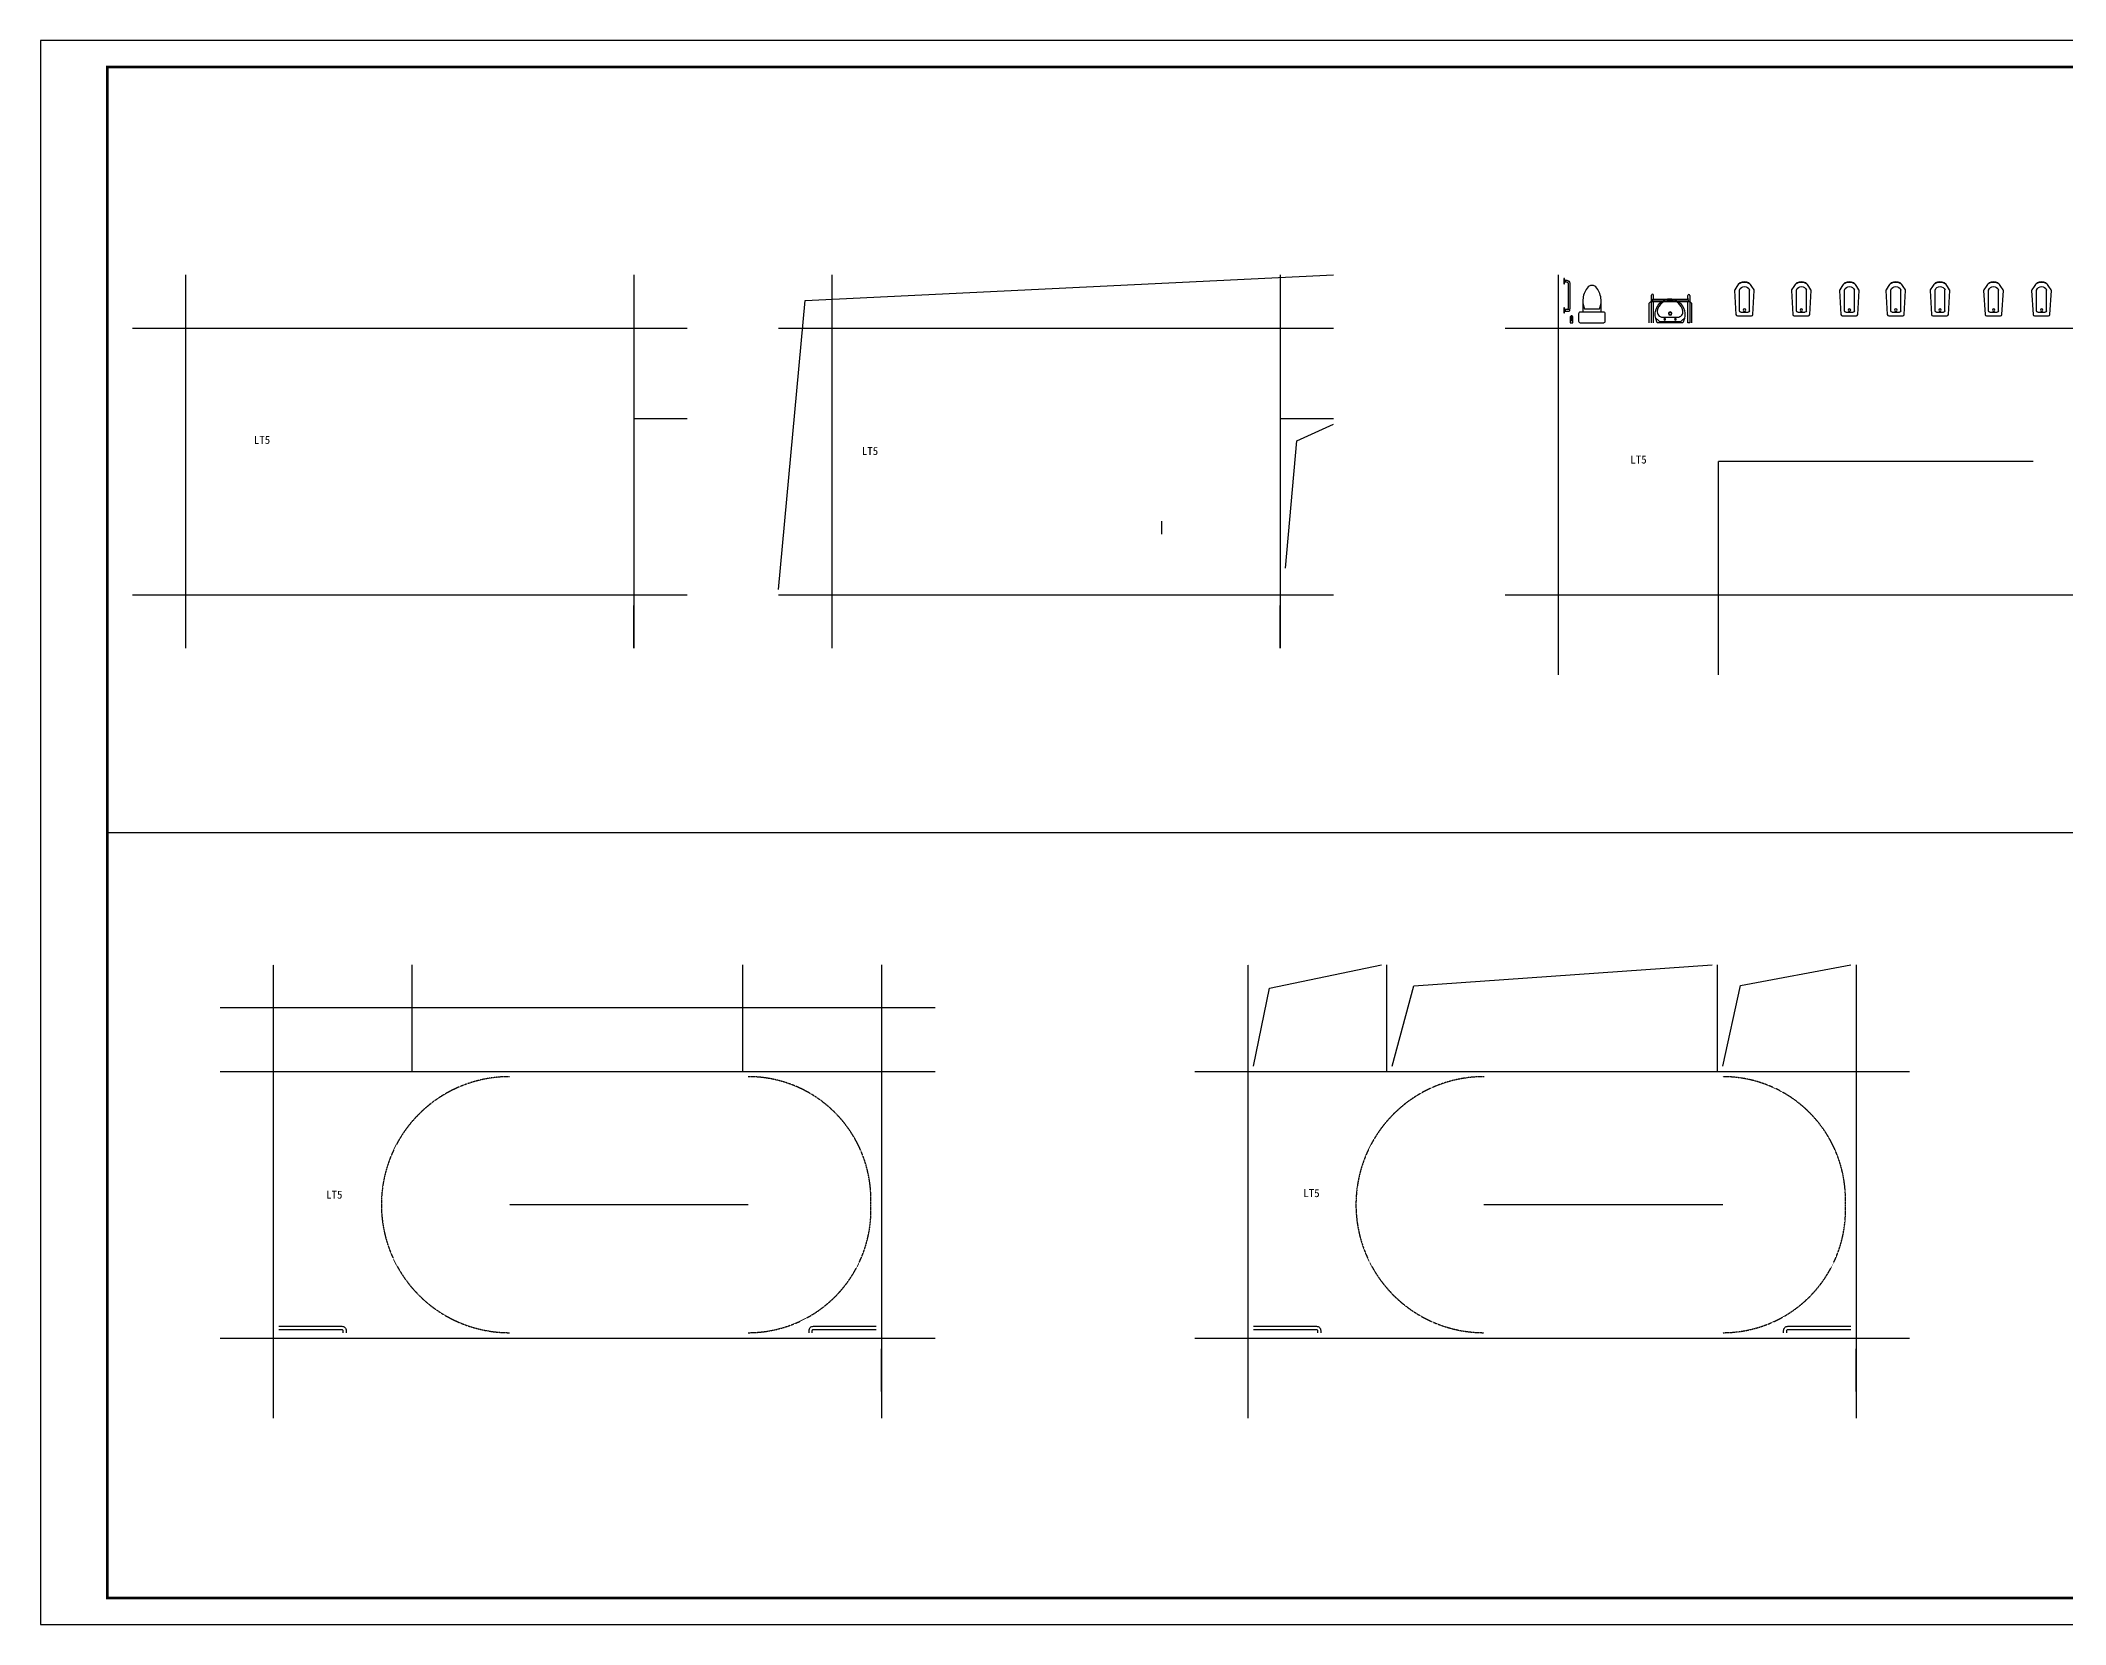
# Model space of a CAD drawing. Extents: x -737978 to 768813, y -372247 to 1140308.
# Drawn here: x 327698 to 365666, y -268610 to -238910 of the extents above; entities that cross this region are included whole.
import ezdxf

# ---------------------------------------------------------------- set-up
doc = ezdxf.new("R2010")
doc.units = 0
doc.header["$LTSCALE"] = 10
doc.header["$MEASUREMENT"] = 0
doc.linetypes.add('DASH', pattern=[0.35, 0.25, -0.1])
doc.linetypes.add('DOTE', pattern=[2.42, 2, -0.2, 0.02, -0.2])
doc.layers.get('0').update_dxf_attribs({"linetype": 'CONTINUOUS'})
for name, color, linetype in [('0-厨卫家具', 253, 'CONTINUOUS'), ('C-B', 7, 'CONTINUOUS'), ('DIM_LEAD', 3, 'CONTINUOUS'), ('DOTE', 1, 'DOTE'), ('J-FURN-厨卫', 253, 'CONTINUOUS'), ('J-粉刷线', 8, 'CONTINUOUS'), ('PUB_TITLE', 4, 'CONTINUOUS'), ('STAIR', 2, 'CONTINUOUS')]:
    doc.layers.add(name, color=color, linetype=linetype)
doc.styles.add('_TCH_DYN', font='')
doc.styles.get("Standard").update_dxf_attribs({"font": 'GBENOR', "bigfont": 'GBCBIG'})
doc.styles.get('_TCH_DYN').set_extended_font_data('SimSun')

# ---------------------------------------------------------------- blocks, each defined once
blk = doc.blocks.new('$plan$00002873')
at = {"layer": 'J-FURN-厨卫'}
for p, q in [((-92, -91), (-92, -482)), ((-66, -65), (69, -65)), ((95, -91), (95, -482))]:
    blk.add_line(p, q, dxfattribs=at)
blk.add_lwpolyline([(140, -552, -0.624736), (-140, -552), (-181, -489, -0.15876), (-185, -473), (-158, -24, -0.392703), (-132, 0), (132, 0, -0.392703), (158, -24), (185, -473, -0.161657), (181, -489)], format="xyb", close=True, dxfattribs=at)
blk.add_circle((2, -107), 23.1, dxfattribs=at)
for centre, radius, start, end in [((-66, -91), 26, 90, 180), ((69, -91), 26, 0, 90), ((0, -422), 207, 240.0293, 299.9707), ((2, -447), 99.9, 200.5982, 339.4018)]:
    blk.add_arc(centre, radius, start, end, dxfattribs=at)
blk = doc.blocks.new('_E6')
for points in [[(-240, 0), (-270, -79, 0.356844), (-103, -430, 0.224698), (111, -425, 0.348046), (270, -79), (240, 0)], [(-239, -224, -0.469287), (-141, -105), (141, -105, -0.469287), (239, -224, -0.830802)]]:
    blk.add_lwpolyline(points, format="xyb", close=True)
blk.add_lwpolyline([(-271, -91), (-213, -36, -0.190674), (-179, -23), (181, -23, -0.200906), (217, -37), (274, -95)], format="xyb")
for centre, radius in [((-99, -65), 16.3), ((2, -172), 31.6), ((2, -172), 23), ((101, -65), 16.3)]:
    blk.add_circle(centre, radius)
at = {"width": 0.8, "flags": 9}
for tag in ['XSIZE', 'YSIZE']:
    blk.add_attdef(tag, (0, 0), '', height=0.5, dxfattribs=at)
blk = doc.blocks.new('A$C53926EF1')
at = {"layer": '0-厨卫家具', "linetype": 'ByBlock'}
for p, q in [((439, 110), (439, 390)), ((499, 420), (499, 80))]:
    blk.add_line(p, q, dxfattribs=at)
blk.add_lwpolyline([(49, 342, 0.537872), (49, 158, 0.149947), (269, 80), (499, 80), (499, 30, 0.414214), (529, 0), (669, 0, 0.414214), (699, 30), (699, 470, 0.414214), (669, 500), (529, 500, 0.414214), (499, 470), (499, 420), (269, 420, 0.149947)], format="xyb", close=True, dxfattribs=at)
for centre, start, end in [((286, 23), 67.4505, 91.4725), ((286, 477), 268.6339, 292.5495)]:
    blk.add_arc(centre, 398, start, end, dxfattribs=at)
blk = doc.blocks.new('$plan$00001624')
for p, q in [((646, -13), (661, -28)), ((701, -28), (716, -13))]:
    blk.add_line(p, q)
for points in [[(60, 0), (60, -13), (-60, -13), (-60, 0)], [(744, 0), (744, -13), (624, -13), (624, 0)]]:
    blk.add_lwpolyline(points, close=True)
blk.add_lwpolyline([(-38, -13), (-23, -28), (17, -28), (33, -13)])
for points in [[(-23, -28), (-23, -66, 0.414213), (49, -137), (632, -137, 0.119966), (665, -129)], [(17, -28), (17, -66, 0.414211), (49, -97), (632, -97, 0.298815), (661, -78)]]:
    blk.add_lwpolyline(points, format="xyb")
blk.add_lwpolyline([(681, -137), (681, -137, -0.414214), (661, -117), (661, -28), (701, -28), (701, -117, -0.414214)], format="xyb", close=True)

msp = doc.modelspace()

# ---------------------------------------------------------------- linework, layer by layer
at = {"layer": '0-厨卫家具', "linetype": 'ByBlock'}
for p, q in [((357904.3, -244202.2), (357904.3, -243685.1)), ((357940.3, -243757.1), (357940.3, -243685.1)), ((357940.3, -243757.1), (358583.9, -243757.1, 0)), ((357940.3, -244202.2), (357940.3, -243793.1)), ((357940.3, -243793.1), (358583.9, -243793.1, 0))]:
    msp.add_line(p, q, dxfattribs=at)
at = {"layer": '0-厨卫家具', "linetype": 'ByBlock', "elevation": 0}
for points in [[(358622, -243692.7), (358622, -244202.2), (358583.9, -244202.2), (358583.9, -243793.1)], [(358583.9, -243757.1), (358583.9, -243692.7)]]:
    msp.add_lwpolyline(points, dxfattribs=at)
at = {"layer": '0-厨卫家具', "linetype": 'ByBlock'}
for points in [[(356428.8, -244202.2), (356428.8, -244082.2), (356378.8, -244082.2), (356378.8, -244202.2)], [(356412.8, -244159.7), (356412.8, -244071.7), (356394.8, -244071.7), (356394.8, -244159.7)]]:
    msp.add_lwpolyline(points, close=True, dxfattribs=at)
msp.add_lwpolyline([(358661.1, -244202.2), (358661.1, -243857.2, 0.4142136), (358616.1, -243812.2), (357896.1, -243812.2, 0.4142136), (357851.1, -243857.2), (357851.1, -244202.2)], format="xyb", dxfattribs=at)
for centre, radius, start, end in [((357922.3, -243685.1), 18, 0.00002, 180.00002), ((358602.9, -243692.7, 0), 19, 0.00002, 180.00002), ((357940.3, -243775.1), 18, 90.00002, 270.00002), ((358583.9, -243775.1, 0), 18, 270.00002, 90.00002)]:
    msp.add_arc(centre, radius, start, end, dxfattribs=at)
at = {"layer": 'C-B'}
for points in [[(338823.7, -250302.2), (338823.7, -249502.2)], [(350938.1, -250302.2), (350938.2, -249502.2)], [(343468.5, -264238.1), (343468.5, -263438.1)], [(361741, -264238.1), (361741.1, -263438.1)]]:
    msp.add_lwpolyline(points, dxfattribs=at)
at = {"layer": 'C-B', "color": 8, "linetype": 'DASH'}
for centre, radius, start, end in [((336489.5, -260738.2), 2400, 89.97733, 270.02255), ((340967.6, -260638.2), 2300, 357.77089, 90.02293), ((354762, -260738.2), 2400, 89.97733, 270.02255), ((359240.1, -260638.2), 2300, 357.77089, 90.02293), ((340968.5, -260838.2), 2300, 269.99968, 2.75456), ((359241.1, -260838.2), 2300, 269.99968, 2.75456)]:
    msp.add_arc(centre, radius, start, end, dxfattribs=at)
at = {"layer": 'DOTE'}
for p, q in [((330423.7, -250302.2), (330423.7, -243302.2)), ((338823.7, -243302.2), (338823.7, -250302.2)), ((342538.2, -250302.2), (342538.2, -243302.2)), ((350938.2, -243302.2), (350938.2, -250302.2)), ((356161.1, -250802.2), (356161.1, -243302.2)), ((329423.7, -244302.2), (339824.8, -244302.2)), ((341538.2, -244302.2), (351939.3, -244302.2)), ((355161.1, -244302.2), (368562.3, -244302.2)), ((359161.1, -250802.2), (359161.1, -246802.2)), ((329423.7, -249302.2), (339824.8, -249302.2)), ((341538.2, -249302.2), (351939.3, -249302.2)), ((355161.1, -249302.2), (368562.3, -249302.2)), ((332068.5, -264738.1), (332068.5, -256238.1)), ((334668.5, -258238.1), (334668.5, -256238.1)), ((340868.5, -258238.1), (340868.5, -256238.1)), ((343468.5, -256238.1), (343468.5, -264738.1)), ((350341.1, -264738.1), (350341.1, -256238.1)), ((352941.1, -258238.1), (352941.1, -256238.1)), ((359141.1, -258238.1), (359141.1, -256238.1)), ((361741.1, -256238.1), (361741.1, -264738.1)), ((331068.5, -257038.1), (344469.7, -257038.1)), ((331068.5, -258238.1), (344469.7, -258238.1)), ((349341.1, -258238.1), (362742.2, -258238.1)), ((331068.5, -263238.1), (344469.7, -263238.1)), ((349341.1, -263238.1), (362742.2, -263238.1))]:
    msp.add_line(p, q, dxfattribs=at)
for points in [[(339824.8, -246002.2), (338823.7, -246002.2)], [(351939.3, -246002.2), (350938.2, -246002.2)], [(365061.1, -246802.2), (359161.1, -246802.2)], [(340968.5, -260738.2), (336488.5, -260738.2)], [(359241.1, -260738.2), (354761.1, -260738.2)]]:
    msp.add_lwpolyline(points, dxfattribs=at)
at = {"layer": 'J-粉刷线'}
for points in [[(341538.2, -249202.2), (342034, -243783.7), (351939.3, -243302.2)], [(351038.2, -248802.2), (351251.5, -246414.2), (351939.3, -246102.2)], [(350441.1, -258138.1), (350741.1, -256677.2), (352841.1, -256238.1)], [(353041.1, -258138.1), (353446.9, -256637), (359041, -256238.1)], [(359241.1, -258138.2), (359571.4, -256626), (361641.1, -256238.1)]]:
    msp.add_lwpolyline(points, dxfattribs=at)
at = {"layer": 'PUB_TITLE', "color": 6}
msp.add_lwpolyline([(327698, -268609.7), (390748, -268609.7), (390748, -238909.7), (327698, -238909.7)], close=True, dxfattribs=at)
at = {"layer": 'PUB_TITLE', "color": 6, "const_width": 50}
msp.add_lwpolyline([(328948, -268109.7), (390248, -268109.7), (390248, -239409.7), (328948, -239409.7)], close=True, dxfattribs=at)
at = {"layer": 'PUB_TITLE'}
msp.add_lwpolyline([(328948, -253759.7), (385947.5, -253759.7)], dxfattribs=at)
at = {"layer": 'STAIR'}
msp.add_lwpolyline([(348718.2, -247924.1), (348718.2, -248164.1)], dxfattribs=at)
for points in [[(332168.5, -263018.1), (333348.5, -263018.1, -0.4142136), (333428.5, -263098.1), (333428.5, -263138.1)], [(332168.5, -263078.1), (333348.5, -263078.1, -0.4142136), (333368.5, -263098.1), (333368.5, -263138.1)], [(342108.5, -263138.1), (342108.5, -263098.1, -0.4142136), (342188.5, -263018.1), (343368.5, -263018.1)], [(342168.5, -263138.1), (342168.5, -263098.1, -0.4142136), (342188.5, -263078.1), (343368.5, -263078.1)], [(350441.1, -263018.1), (351621.1, -263018.1, -0.4142136), (351701.1, -263098.1), (351701.1, -263138.1)], [(350441.1, -263078.1), (351621.1, -263078.1, -0.4142136), (351641.1, -263098.1), (351641.1, -263138.1)], [(360381.1, -263138.1), (360381.1, -263098.1, -0.4142136), (360461.1, -263018.1), (361641.1, -263018.1)], [(360441.1, -263138.1), (360441.1, -263098.1, -0.4142136), (360461.1, -263078.1), (361641.1, -263078.1)]]:
    msp.add_lwpolyline(points, format="xyb", dxfattribs=at)

# ---------------------------------------------------------------- block references
at = {"layer": '0-厨卫家具', "linetype": 'ByBlock', "extrusion": (0, 0, -1), "xscale": 0.8000000000000002, "yscale": 0.8000000000000002, "zscale": -0.8000000000000002, "rotation": 270.0000159699209}
msp.add_blockref('$plan$00001624', (-356261.1, -243423.2), dxfattribs=at)
at = {"layer": '0-厨卫家具', "linetype": 'ByBlock', "rotation": 269.9999999999999}
msp.add_blockref('A$C53926EF1', (356537.2, -243502.8), dxfattribs=at)
at = {"layer": '0-厨卫家具', "linetype": 'ByBlock', "xscale": -1, "rotation": 180}
msp.add_blockref('_E6', (358251.6, -244202.2), dxfattribs=at)
at = {"layer": 'J-FURN-厨卫', "xscale": -1, "rotation": 180}
for p in [(359645.2, -244071.2), (360712.3, -244071.2), (361612.8, -244071.2), (362482.2, -244071.2), (363310.9, -244071.2), (364315.6, -244071.2), (365215.6, -244071.2)]:
    msp.add_blockref('$plan$00002873', p, dxfattribs=at)

# ---------------------------------------------------------------- texts
at = {"layer": 'DIM_LEAD', "color": 0, "linetype": 'Continuous', "style": '_TCH_DYN'}
for p in [(331698.7, -246473.1), (343097.5, -246681.2), (357507.2, -246842.3), (351374.9, -260596.4), (333053.4, -260624.8)]:
    msp.add_text('LT5', height=150, dxfattribs=at).set_placement(p)
at = {"layer": 'STAIR', "insert": (361421.2, -262625.7), "char_height": 0.2, "width": 0.723, "attachment_point": 1}
msp.add_mtext('窗户可开启', dxfattribs=at)

doc.saveas('drawing.dxf')
